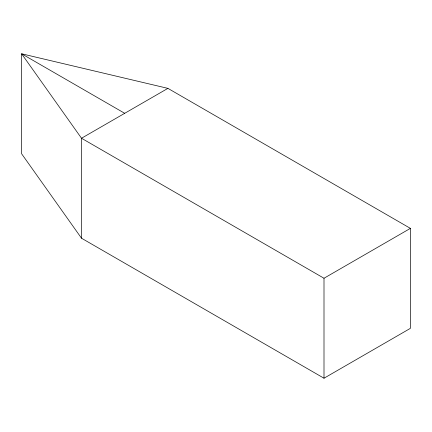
<?xml version="1.0" encoding="UTF-8"?>
<svg xmlns="http://www.w3.org/2000/svg" width="432" height="432" viewBox="0 0 432 432"><rect width="100%" height="100%" fill="white"/><g stroke="black" fill="none" stroke-linecap="round" stroke-linejoin="round"><path stroke-width="0.65" d="M167.908 88.366L81.508 138.251L81.508 238.216L324 378.221L410.4 328.336L410.4 228.371L167.908 88.366L21.6 53.779L21.6 153.749L81.508 238.216M124.708 113.308L21.6 53.779L81.508 138.251L324 278.251L410.4 228.371M324 278.251L324 378.221"/></g></svg>
